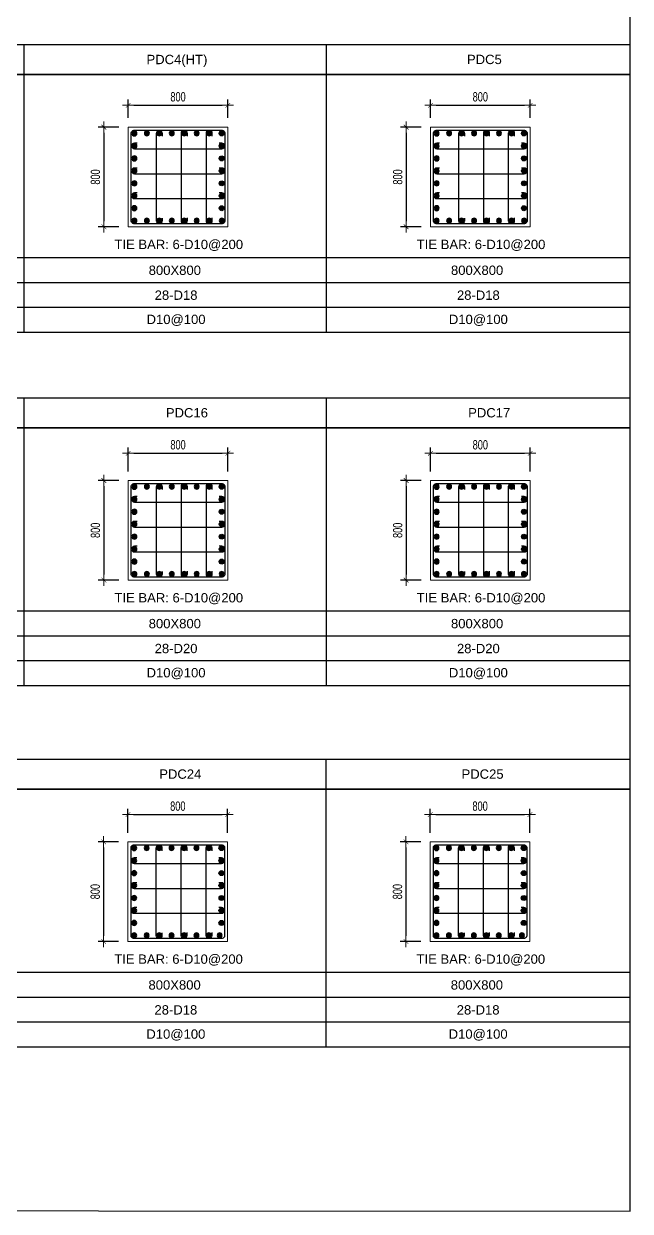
# Model space of a CAD drawing. Header units: millimetres. Extents: x 458085 to 481415, y 87765 to 165974.
# Drawn here: x 474556 to 479423, y 149341 to 158876 of the extents above; entities that cross this region are included whole.
import ezdxf
from ezdxf.enums import TextEntityAlignment as Align

# ---------------------------------------------------------------- set-up
doc = ezdxf.new("R2010")
doc.units = ezdxf.units.MM
doc.linetypes.add('CENTER2', pattern=[1.125, 0.75, -0.125, 0.125, -0.125])
doc.layers.get('Defpoints').update_dxf_attribs({"color": 151, "lineweight": 9})
for name, color, linetype in [('2', 2, 'Continuous'), ('A-ANNO-LEAD', 4, 'Continuous'), ('CEN', 1, 'CENTER2'), ('STL', 3, 'Continuous'), ('TIT1', 3, 'Continuous')]:
    doc.layers.add(name, color=color, linetype=linetype)
doc.layers.add('NDC_S_CONTINUOUS', color=3, linetype='Continuous', lineweight=20)
doc.layers.add('NDC_S_DIM', color=1, linetype='Continuous', lineweight=15)
doc.styles.add('NDC_ARIAL', font='arial.ttf', dxfattribs={"width": 0.85})
doc.styles.add('NDC_DIM', font='', dxfattribs={"width": 0.75})
doc.styles.get('NDC_DIM').set_extended_font_data('Dotum')
doc.dimstyles.new('NDC_dim_30', dxfattribs={"dimscale": 30, "dimtxt": 2.5, "dimasz": 1.5, "dimexe": 1.5, "dimexo": 2.5, "dimgap": 1, "dimtad": 1, "dimdec": 0, "dimzin": 0, "dimdsep": 46, "dimtxsty": 'NDC_DIM', "dimblk": 'DIMMARK', "dimcen": 0.09, "dimdle": 1.2, "dimclrd": 1, "dimclre": 1, "dimclrt": 3, "dimadec": 0, "dimazin": 0, "dimtfac": 1, "dimtdec": 0, "dimtix": 1, "dimtofl": 0, "dimtmove": 0, "dimatfit": 3, "dimfxl": 8, "dimfxlon": 1, "dimtolj": 1, "dimtzin": 0, "dimarcsym": 0})

# ---------------------------------------------------------------- blocks, each defined once
blk = doc.blocks.new('8')
at = {"layer": '2'}
blk.add_hatch(color=256, dxfattribs=at).paths.add_polyline_path([(20, 0, 0.386127), (1.9, 19.9), (-1.9, 19.9, 0.386127), (-20, 0, 1)])
blk.add_circle((0, 0), 20, dxfattribs=at)
blk = doc.blocks.new('5')
at = {"layer": 'CEN', "rotation": 180}
blk.add_blockref('8', (0, 0), dxfattribs=at)
blk = doc.blocks.new('DIMMARK')
at = {"layer": 'NDC_S_DIM', "color": 1}
blk.add_line((-1.5, 0), (1, 0), dxfattribs=at)
at = {"layer": 'NDC_S_DIM', "color": 2, "const_width": 0.1}
blk.add_lwpolyline([(-0.42, -0.42), (0.42, 0.42)], dxfattribs=at)
blk = doc.blocks.new('*D30')
at = {"layer": 'Defpoints', "color": 0, "ltscale": 40, "transparency": 16777216}
for p in [(475393.8, 158045.9), (475198.5, 157245.9), (475393.8, 157245.9)]:
    blk.add_point(p, dxfattribs=at)
at = {"layer": 'NDC_S_DIM', "color": 1, "lineweight": -2, "ltscale": 40, "transparency": 16777216}
for p, q in [((475318.8, 158045.9), (475153.5, 158045.9)), ((475198.5, 158000.9), (475198.5, 157290.9)), ((475318.8, 157245.9), (475153.5, 157245.9))]:
    blk.add_line(p, q, dxfattribs=at)
at = {"layer": 'NDC_S_DIM', "color": 1, "lineweight": -2, "ltscale": 40, "transparency": 16777216, "xscale": 45, "yscale": 45, "zscale": 45}
for p, rotation in [((475198.5, 158045.9), 90), ((475198.5, 157245.9), 270)]:
    blk.add_blockref('DIMMARK', p, dxfattribs=dict(at, rotation=rotation))
at = {"layer": 'NDC_S_DIM', "color": 3, "ltscale": 40, "transparency": 16777216, "insert": (475130.9, 157645.9), "char_height": 75, "attachment_point": 5, "rotation": 90, "style": 'NDC_DIM'}
blk.add_mtext('\\A1;800', dxfattribs=at)
blk = doc.blocks.new('*D27')
at = {"layer": 'Defpoints', "color": 0, "ltscale": 40, "transparency": 16777216}
for p in [(477819.9, 158045.9), (477624.6, 157245.9), (477819.9, 157245.9)]:
    blk.add_point(p, dxfattribs=at)
at = {"layer": 'NDC_S_DIM', "color": 1, "lineweight": -2, "ltscale": 40, "transparency": 16777216}
for p, q in [((477744.9, 158045.9), (477579.6, 158045.9)), ((477624.6, 158000.9), (477624.6, 157290.9)), ((477744.9, 157245.9), (477579.6, 157245.9))]:
    blk.add_line(p, q, dxfattribs=at)
at = {"layer": 'NDC_S_DIM', "color": 1, "lineweight": -2, "ltscale": 40, "transparency": 16777216, "xscale": 45, "yscale": 45, "zscale": 45}
for p, rotation in [((477624.6, 158045.9), 90), ((477624.6, 157245.9), 270)]:
    blk.add_blockref('DIMMARK', p, dxfattribs=dict(at, rotation=rotation))
at = {"layer": 'NDC_S_DIM', "color": 3, "ltscale": 40, "transparency": 16777216, "insert": (477557, 157645.9), "char_height": 75, "attachment_point": 5, "rotation": 90, "style": 'NDC_DIM'}
blk.add_mtext('\\A1;800', dxfattribs=at)
blk = doc.blocks.new('*D31')
at = {"layer": 'Defpoints', "color": 0, "ltscale": 40, "transparency": 16777216}
for p in [(476193.8, 155427.5), (475393.8, 155206.1), (476193.8, 155206.1)]:
    blk.add_point(p, dxfattribs=at)
at = {"layer": 'NDC_S_DIM', "color": 1, "lineweight": -2, "ltscale": 40, "transparency": 16777216}
for p, q in [((475393.8, 155281.1), (475393.8, 155472.5)), ((475438.8, 155427.5), (476148.8, 155427.5)), ((476193.8, 155281.1), (476193.8, 155472.5))]:
    blk.add_line(p, q, dxfattribs=at)
at = {"layer": 'NDC_S_DIM', "color": 1, "lineweight": -2, "ltscale": 40, "transparency": 16777216, "xscale": 45, "yscale": 45, "zscale": 45, "rotation": 180}
blk.add_blockref('DIMMARK', (475393.8, 155427.5), dxfattribs=at)
at = {"layer": 'NDC_S_DIM', "color": 1, "lineweight": -2, "ltscale": 40, "transparency": 16777216, "xscale": 45, "yscale": 45, "zscale": 45}
blk.add_blockref('DIMMARK', (476193.8, 155427.5), dxfattribs=at)
at = {"layer": 'NDC_S_DIM', "color": 3, "ltscale": 40, "transparency": 16777216, "insert": (475793.8, 155495.1), "char_height": 75, "attachment_point": 5, "style": 'NDC_DIM'}
blk.add_mtext('\\A1;800', dxfattribs=at)
blk = doc.blocks.new('*D32')
at = {"layer": 'Defpoints', "color": 0, "ltscale": 40, "transparency": 16777216}
for p in [(475393.8, 155208.7), (475198.5, 154408.7), (475393.8, 154408.7)]:
    blk.add_point(p, dxfattribs=at)
at = {"layer": 'NDC_S_DIM', "color": 1, "lineweight": -2, "ltscale": 40, "transparency": 16777216}
for p, q in [((475318.8, 155208.7), (475153.5, 155208.7)), ((475198.5, 155163.7), (475198.5, 154453.7)), ((475318.8, 154408.7), (475153.5, 154408.7))]:
    blk.add_line(p, q, dxfattribs=at)
at = {"layer": 'NDC_S_DIM', "color": 1, "lineweight": -2, "ltscale": 40, "transparency": 16777216, "xscale": 45, "yscale": 45, "zscale": 45}
for p, rotation in [((475198.5, 155208.7), 90), ((475198.5, 154408.7), 270)]:
    blk.add_blockref('DIMMARK', p, dxfattribs=dict(at, rotation=rotation))
at = {"layer": 'NDC_S_DIM', "color": 3, "ltscale": 40, "transparency": 16777216, "insert": (475130.9, 154808.7), "char_height": 75, "attachment_point": 5, "rotation": 90, "style": 'NDC_DIM'}
blk.add_mtext('\\A1;800', dxfattribs=at)
blk = doc.blocks.new('*D33')
at = {"layer": 'Defpoints', "color": 0, "ltscale": 40, "transparency": 16777216}
for p in [(478619.9, 155427.5), (477819.9, 155206.1), (478619.9, 155206.1)]:
    blk.add_point(p, dxfattribs=at)
at = {"layer": 'NDC_S_DIM', "color": 1, "lineweight": -2, "ltscale": 40, "transparency": 16777216}
for p, q in [((477819.9, 155281.1), (477819.9, 155472.5)), ((477864.9, 155427.5), (478574.9, 155427.5)), ((478619.9, 155281.1), (478619.9, 155472.5))]:
    blk.add_line(p, q, dxfattribs=at)
at = {"layer": 'NDC_S_DIM', "color": 1, "lineweight": -2, "ltscale": 40, "transparency": 16777216, "xscale": 45, "yscale": 45, "zscale": 45, "rotation": 180}
blk.add_blockref('DIMMARK', (477819.9, 155427.5), dxfattribs=at)
at = {"layer": 'NDC_S_DIM', "color": 1, "lineweight": -2, "ltscale": 40, "transparency": 16777216, "xscale": 45, "yscale": 45, "zscale": 45}
blk.add_blockref('DIMMARK', (478619.9, 155427.5), dxfattribs=at)
at = {"layer": 'NDC_S_DIM', "color": 3, "ltscale": 40, "transparency": 16777216, "insert": (478219.9, 155495.1), "char_height": 75, "attachment_point": 5, "style": 'NDC_DIM'}
blk.add_mtext('\\A1;800', dxfattribs=at)
blk = doc.blocks.new('*D34')
at = {"layer": 'Defpoints', "color": 0, "ltscale": 40, "transparency": 16777216}
for p in [(477819.9, 155208.7), (477624.6, 154408.7), (477819.9, 154408.7)]:
    blk.add_point(p, dxfattribs=at)
at = {"layer": 'NDC_S_DIM', "color": 1, "lineweight": -2, "ltscale": 40, "transparency": 16777216}
for p, q in [((477744.9, 155208.7), (477579.6, 155208.7)), ((477624.6, 155163.7), (477624.6, 154453.7)), ((477744.9, 154408.7), (477579.6, 154408.7))]:
    blk.add_line(p, q, dxfattribs=at)
at = {"layer": 'NDC_S_DIM', "color": 1, "lineweight": -2, "ltscale": 40, "transparency": 16777216, "xscale": 45, "yscale": 45, "zscale": 45}
for p, rotation in [((477624.6, 155208.7), 90), ((477624.6, 154408.7), 270)]:
    blk.add_blockref('DIMMARK', p, dxfattribs=dict(at, rotation=rotation))
at = {"layer": 'NDC_S_DIM', "color": 3, "ltscale": 40, "transparency": 16777216, "insert": (477557, 154808.7), "char_height": 75, "attachment_point": 5, "rotation": 90, "style": 'NDC_DIM'}
blk.add_mtext('\\A1;800', dxfattribs=at)
blk = doc.blocks.new('*D57')
at = {"layer": 'Defpoints', "color": 0, "ltscale": 40, "transparency": 16777216}
for p in [(476192.1, 152526), (475392.1, 152304.6), (476192.1, 152304.6)]:
    blk.add_point(p, dxfattribs=at)
at = {"layer": 'NDC_S_DIM', "color": 1, "lineweight": -2, "ltscale": 40, "transparency": 16777216}
for p, q in [((475392.1, 152379.6), (475392.1, 152571)), ((476192.1, 152379.6), (476192.1, 152571)), ((475437.1, 152526), (476147.1, 152526))]:
    blk.add_line(p, q, dxfattribs=at)
at = {"layer": 'NDC_S_DIM', "color": 1, "lineweight": -2, "ltscale": 40, "transparency": 16777216, "xscale": 45, "yscale": 45, "zscale": 45, "rotation": 180}
blk.add_blockref('DIMMARK', (475392.1, 152526), dxfattribs=at)
at = {"layer": 'NDC_S_DIM', "color": 1, "lineweight": -2, "ltscale": 40, "transparency": 16777216, "xscale": 45, "yscale": 45, "zscale": 45}
blk.add_blockref('DIMMARK', (476192.1, 152526), dxfattribs=at)
at = {"layer": 'NDC_S_DIM', "color": 3, "ltscale": 40, "transparency": 16777216, "insert": (475792.1, 152593.5), "char_height": 75, "attachment_point": 5, "style": 'NDC_DIM'}
blk.add_mtext('\\A1;800', dxfattribs=at)
blk = doc.blocks.new('*D58')
at = {"layer": 'Defpoints', "color": 0, "ltscale": 40, "transparency": 16777216}
for p in [(475392.1, 152307.2), (475196.7, 151507.2), (475392.1, 151507.2)]:
    blk.add_point(p, dxfattribs=at)
at = {"layer": 'NDC_S_DIM', "color": 1, "lineweight": -2, "ltscale": 40, "transparency": 16777216}
for p, q in [((475317.1, 152307.2), (475151.7, 152307.2)), ((475196.7, 152262.2), (475196.7, 151552.2)), ((475317.1, 151507.2), (475151.7, 151507.2))]:
    blk.add_line(p, q, dxfattribs=at)
at = {"layer": 'NDC_S_DIM', "color": 1, "lineweight": -2, "ltscale": 40, "transparency": 16777216, "xscale": 45, "yscale": 45, "zscale": 45}
for p, rotation in [((475196.7, 152307.2), 90), ((475196.7, 151507.2), 270)]:
    blk.add_blockref('DIMMARK', p, dxfattribs=dict(at, rotation=rotation))
at = {"layer": 'NDC_S_DIM', "color": 3, "ltscale": 40, "transparency": 16777216, "insert": (475129.2, 151907.2), "char_height": 75, "attachment_point": 5, "rotation": 90, "style": 'NDC_DIM'}
blk.add_mtext('\\A1;800', dxfattribs=at)
blk = doc.blocks.new('*D47')
at = {"layer": 'Defpoints', "color": 0, "ltscale": 40, "transparency": 16777216}
for p in [(478618.2, 152526), (477818.2, 152304.6), (478618.2, 152304.6)]:
    blk.add_point(p, dxfattribs=at)
at = {"layer": 'NDC_S_DIM', "color": 1, "lineweight": -2, "ltscale": 40, "transparency": 16777216}
for p, q in [((477818.2, 152379.6), (477818.2, 152571)), ((478618.2, 152379.6), (478618.2, 152571)), ((477863.2, 152526), (478573.2, 152526))]:
    blk.add_line(p, q, dxfattribs=at)
at = {"layer": 'NDC_S_DIM', "color": 1, "lineweight": -2, "ltscale": 40, "transparency": 16777216, "xscale": 45, "yscale": 45, "zscale": 45, "rotation": 180}
blk.add_blockref('DIMMARK', (477818.2, 152526), dxfattribs=at)
at = {"layer": 'NDC_S_DIM', "color": 1, "lineweight": -2, "ltscale": 40, "transparency": 16777216, "xscale": 45, "yscale": 45, "zscale": 45}
blk.add_blockref('DIMMARK', (478618.2, 152526), dxfattribs=at)
at = {"layer": 'NDC_S_DIM', "color": 3, "ltscale": 40, "transparency": 16777216, "insert": (478218.2, 152593.5), "char_height": 75, "attachment_point": 5, "style": 'NDC_DIM'}
blk.add_mtext('\\A1;800', dxfattribs=at)
blk = doc.blocks.new('*D48')
at = {"layer": 'Defpoints', "color": 0, "ltscale": 40, "transparency": 16777216}
for p in [(477818.2, 152307.2), (477622.8, 151507.2), (477818.2, 151507.2)]:
    blk.add_point(p, dxfattribs=at)
at = {"layer": 'NDC_S_DIM', "color": 1, "lineweight": -2, "ltscale": 40, "transparency": 16777216}
for p, q in [((477743.2, 152307.2), (477577.8, 152307.2)), ((477622.8, 152262.2), (477622.8, 151552.2)), ((477743.2, 151507.2), (477577.8, 151507.2))]:
    blk.add_line(p, q, dxfattribs=at)
at = {"layer": 'NDC_S_DIM', "color": 1, "lineweight": -2, "ltscale": 40, "transparency": 16777216, "xscale": 45, "yscale": 45, "zscale": 45}
for p, rotation in [((477622.8, 152307.2), 90), ((477622.8, 151507.2), 270)]:
    blk.add_blockref('DIMMARK', p, dxfattribs=dict(at, rotation=rotation))
at = {"layer": 'NDC_S_DIM', "color": 3, "ltscale": 40, "transparency": 16777216, "insert": (477555.3, 151907.2), "char_height": 75, "attachment_point": 5, "rotation": 90, "style": 'NDC_DIM'}
blk.add_mtext('\\A1;800', dxfattribs=at)
blk = doc.blocks.new('*D319')
at = {"layer": 'Defpoints', "color": 0, "ltscale": 40, "transparency": 16777216}
for p in [(476193.8, 158221.7), (475393.8, 158045.9), (476193.8, 158045.9)]:
    blk.add_point(p, dxfattribs=at)
at = {"layer": 'NDC_S_DIM', "color": 1, "lineweight": -2, "ltscale": 40, "transparency": 16777216}
for p, q in [((475393.8, 158120.9), (475393.8, 158266.7)), ((475438.8, 158221.7), (476148.8, 158221.7)), ((476193.8, 158120.9), (476193.8, 158266.7))]:
    blk.add_line(p, q, dxfattribs=at)
at = {"layer": 'NDC_S_DIM', "color": 1, "lineweight": -2, "ltscale": 40, "transparency": 16777216, "xscale": 45, "yscale": 45, "zscale": 45, "rotation": 180}
blk.add_blockref('DIMMARK', (475393.8, 158221.7), dxfattribs=at)
at = {"layer": 'NDC_S_DIM', "color": 1, "lineweight": -2, "ltscale": 40, "transparency": 16777216, "xscale": 45, "yscale": 45, "zscale": 45}
blk.add_blockref('DIMMARK', (476193.8, 158221.7), dxfattribs=at)
at = {"layer": 'NDC_S_DIM', "color": 3, "ltscale": 40, "transparency": 16777216, "insert": (475793.8, 158289.2), "char_height": 75, "attachment_point": 5, "style": 'NDC_DIM'}
blk.add_mtext('\\A1;800', dxfattribs=at)
blk = doc.blocks.new('*D320')
at = {"layer": 'Defpoints', "color": 0, "ltscale": 40, "transparency": 16777216}
for p in [(478619.9, 158221.7), (477819.9, 158045.9), (478619.9, 158045.9)]:
    blk.add_point(p, dxfattribs=at)
at = {"layer": 'NDC_S_DIM', "color": 1, "lineweight": -2, "ltscale": 40, "transparency": 16777216}
for p, q in [((477819.9, 158120.9), (477819.9, 158266.7)), ((477864.9, 158221.7), (478574.9, 158221.7)), ((478619.9, 158120.9), (478619.9, 158266.7))]:
    blk.add_line(p, q, dxfattribs=at)
at = {"layer": 'NDC_S_DIM', "color": 1, "lineweight": -2, "ltscale": 40, "transparency": 16777216, "xscale": 45, "yscale": 45, "zscale": 45, "rotation": 180}
blk.add_blockref('DIMMARK', (477819.9, 158221.7), dxfattribs=at)
at = {"layer": 'NDC_S_DIM', "color": 1, "lineweight": -2, "ltscale": 40, "transparency": 16777216, "xscale": 45, "yscale": 45, "zscale": 45}
blk.add_blockref('DIMMARK', (478619.9, 158221.7), dxfattribs=at)
at = {"layer": 'NDC_S_DIM', "color": 3, "ltscale": 40, "transparency": 16777216, "insert": (478219.9, 158289.2), "char_height": 75, "attachment_point": 5, "style": 'NDC_DIM'}
blk.add_mtext('\\A1;800', dxfattribs=at)

msp = doc.modelspace()

# ---------------------------------------------------------------- linework, layer by layer
at = {"layer": '2', "lineweight": -2, "ltscale": 1000, "elevation": 0}
for points in [[(476168.8, 158000.9), (476168.8, 157290.9, -0.414214), (476148.8, 157270.9), (475438.8, 157270.9, -0.414214), (475418.8, 157290.9), (475418.8, 158000.9, -0.414214), (475438.8, 158020.9), (476148.8, 158020.9, -0.414214)], [(478594.9, 158000.9), (478594.9, 157290.9, -0.414214), (478574.9, 157270.9), (477864.9, 157270.9, -0.414214), (477844.9, 157290.9), (477844.9, 158000.9, -0.414214), (477864.9, 158020.9), (478574.9, 158020.9, -0.414214)], [(476168.8, 155163.7), (476168.8, 154453.7, -0.414214), (476148.8, 154433.7), (475438.8, 154433.7, -0.414214), (475418.8, 154453.7), (475418.8, 155163.7, -0.414214), (475438.8, 155183.7), (476148.8, 155183.7, -0.414214)], [(478594.9, 155163.7), (478594.9, 154453.7, -0.414214), (478574.9, 154433.7), (477864.9, 154433.7, -0.414214), (477844.9, 154453.7), (477844.9, 155163.7, -0.414214), (477864.9, 155183.7), (478574.9, 155183.7, -0.414214)], [(478593.2, 152262.2), (478593.2, 151552.2, -0.414214), (478573.2, 151532.2), (477863.2, 151532.2, -0.414214), (477843.2, 151552.2), (477843.2, 152262.2, -0.414214), (477863.2, 152282.2), (478573.2, 152282.2, -0.414214)]]:
    msp.add_lwpolyline(points, format="xyb", close=True, dxfattribs=at)
at = {"layer": '2', "elevation": 0}
for points in [[(475666.1, 157315.5), (475666.1, 157293.4, -1), (475621.1, 157293.4), (475621.1, 157995.4, -1), (475666.1, 157995.4), (475666.1, 157973.3)], [(475866.1, 157317), (475866.1, 157294.9, -1), (475821.1, 157294.9), (475821.1, 157996.9, -1), (475866.1, 157996.9), (475866.1, 157974.7)], [(476066.1, 157317), (476066.1, 157294.9, -1), (476021.1, 157294.9), (476021.1, 157996.9, -1), (476066.1, 157996.9), (476066.1, 157974.7)], [(478092.2, 157315.5), (478092.2, 157293.4, -1), (478047.2, 157293.4), (478047.2, 157995.4, -1), (478092.2, 157995.4), (478092.2, 157973.3)], [(478292.2, 157317), (478292.2, 157294.9, -1), (478247.2, 157294.9), (478247.2, 157996.9, -1), (478292.2, 157996.9), (478292.2, 157974.7)], [(478492.2, 157317), (478492.2, 157294.9, -1), (478447.2, 157294.9), (478447.2, 157996.9, -1), (478492.2, 157996.9), (478492.2, 157974.7)], [(475465.7, 157917.4), (475443.6, 157917.4, 1), (475443.6, 157872.4), (476145.6, 157872.4, 1), (476145.6, 157917.4), (476123.5, 157917.4)], [(477891.8, 157917.4), (477869.7, 157917.4, 1), (477869.7, 157872.4), (478571.7, 157872.4, 1), (478571.7, 157917.4), (478549.6, 157917.4)], [(475465.7, 157717.4), (475443.6, 157717.4, 1), (475443.6, 157672.4), (476145.6, 157672.4, 1), (476145.6, 157717.4), (476123.5, 157717.4)], [(477891.8, 157717.4), (477869.7, 157717.4, 1), (477869.7, 157672.4), (478571.7, 157672.4, 1), (478571.7, 157717.4), (478549.6, 157717.4)], [(475465.7, 157517.4), (475443.6, 157517.4, 1), (475443.6, 157472.4), (476145.6, 157472.4, 1), (476145.6, 157517.4), (476123.5, 157517.4)], [(477891.8, 157517.4), (477869.7, 157517.4, 1), (477869.7, 157472.4), (478571.7, 157472.4, 1), (478571.7, 157517.4), (478549.6, 157517.4)], [(475666.1, 154478.3), (475666.1, 154456.2, -1), (475621.1, 154456.2), (475621.1, 155158.2, -1), (475666.1, 155158.2), (475666.1, 155136.1)], [(475866.1, 154479.8), (475866.1, 154457.7, -1), (475821.1, 154457.7), (475821.1, 155159.7, -1), (475866.1, 155159.7), (475866.1, 155137.5)], [(476066.1, 154479.8), (476066.1, 154457.7, -1), (476021.1, 154457.7), (476021.1, 155159.7, -1), (476066.1, 155159.7), (476066.1, 155137.5)], [(478092.2, 154478.3), (478092.2, 154456.2, -1), (478047.2, 154456.2), (478047.2, 155158.2, -1), (478092.2, 155158.2), (478092.2, 155136.1)], [(478292.2, 154479.8), (478292.2, 154457.7, -1), (478247.2, 154457.7), (478247.2, 155159.7, -1), (478292.2, 155159.7), (478292.2, 155137.5)], [(478492.2, 154479.8), (478492.2, 154457.7, -1), (478447.2, 154457.7), (478447.2, 155159.7, -1), (478492.2, 155159.7), (478492.2, 155137.5)], [(475465.7, 155080.2), (475443.6, 155080.2, 1), (475443.6, 155035.2), (476145.6, 155035.2, 1), (476145.6, 155080.2), (476123.5, 155080.2)], [(477891.8, 155080.2), (477869.7, 155080.2, 1), (477869.7, 155035.2), (478571.7, 155035.2, 1), (478571.7, 155080.2), (478549.6, 155080.2)], [(475465.7, 154880.2), (475443.6, 154880.2, 1), (475443.6, 154835.2), (476145.6, 154835.2, 1), (476145.6, 154880.2), (476123.5, 154880.2)], [(477891.8, 154880.2), (477869.7, 154880.2, 1), (477869.7, 154835.2), (478571.7, 154835.2, 1), (478571.7, 154880.2), (478549.6, 154880.2)], [(475465.7, 154680.2), (475443.6, 154680.2, 1), (475443.6, 154635.2), (476145.6, 154635.2, 1), (476145.6, 154680.2), (476123.5, 154680.2)], [(477891.8, 154680.2), (477869.7, 154680.2, 1), (477869.7, 154635.2), (478571.7, 154635.2, 1), (478571.7, 154680.2), (478549.6, 154680.2)], [(478090.5, 151576.8), (478090.5, 151554.6, -1), (478045.5, 151554.6), (478045.5, 152256.7, -1), (478090.5, 152256.7), (478090.5, 152234.5)], [(478290.5, 151578.3), (478290.5, 151556.1, -1), (478245.5, 151556.1), (478245.5, 152258.1, -1), (478290.5, 152258.1), (478290.5, 152236)], [(478490.5, 151578.3), (478490.5, 151556.1, -1), (478445.5, 151556.1), (478445.5, 152258.1, -1), (478490.5, 152258.1), (478490.5, 152236)], [(477890.1, 152178.7), (477868, 152178.7, 1), (477868, 152133.7), (478570, 152133.7, 1), (478570, 152178.7), (478547.9, 152178.7)], [(477890.1, 151978.7), (477868, 151978.7, 1), (477868, 151933.7), (478570, 151933.7, 1), (478570, 151978.7), (478547.9, 151978.7)], [(477890.1, 151778.7), (477868, 151778.7, 1), (477868, 151733.7), (478570, 151733.7, 1), (478570, 151778.7), (478547.9, 151778.7)]]:
    msp.add_lwpolyline(points, format="xyb", dxfattribs=at)
at = {"layer": '2', "lineweight": -2, "ltscale": 1000}
msp.add_lwpolyline([(476167.1, 152262.2), (476167.1, 151552.2, -0.414214), (476147.1, 151532.2), (475437.1, 151532.2, -0.414214), (475417.1, 151552.2), (475417.1, 152262.2, -0.414214), (475437.1, 152282.2), (476147.1, 152282.2, -0.414214)], format="xyb", close=True, dxfattribs=at)
at = {"layer": '2'}
for points in [[(475664.4, 151576.8), (475664.4, 151554.6, -1), (475619.4, 151554.6), (475619.4, 152256.7, -1), (475664.4, 152256.7), (475664.4, 152234.5)], [(475864.4, 151578.3), (475864.4, 151556.1, -1), (475819.4, 151556.1), (475819.4, 152258.1, -1), (475864.4, 152258.1), (475864.4, 152236)], [(476064.4, 151578.3), (476064.4, 151556.1, -1), (476019.4, 151556.1), (476019.4, 152258.1, -1), (476064.4, 152258.1), (476064.4, 152236)], [(475464, 152178.7), (475441.9, 152178.7, 1), (475441.9, 152133.7), (476143.9, 152133.7, 1), (476143.9, 152178.7), (476121.8, 152178.7)], [(475464, 151978.7), (475441.9, 151978.7, 1), (475441.9, 151933.7), (476143.9, 151933.7, 1), (476143.9, 151978.7), (476121.8, 151978.7)], [(475464, 151778.7), (475441.9, 151778.7, 1), (475441.9, 151733.7), (476143.9, 151733.7, 1), (476143.9, 151778.7), (476121.8, 151778.7)]]:
    msp.add_lwpolyline(points, format="xyb", dxfattribs=at)
at = {"layer": 'A-ANNO-LEAD'}
msp.add_lwpolyline([(458087.5, 149354.1), (479422.5, 149341), (479422.5, 165961), (458087.5, 165974.1)], close=True, dxfattribs=at)
at = {"layer": 'NDC_S_CONTINUOUS', "ltscale": 70, "elevation": 0}
for points in [[(476193.8, 158045.9), (476193.8, 157245.9), (475393.8, 157245.9), (475393.8, 158045.9), (476193.8, 158045.9)], [(478619.9, 158045.9), (478619.9, 157245.9), (477819.9, 157245.9), (477819.9, 158045.9), (478619.9, 158045.9)], [(476193.8, 155208.7), (476193.8, 154408.7), (475393.8, 154408.7), (475393.8, 155208.7), (476193.8, 155208.7)], [(478619.9, 155208.7), (478619.9, 154408.7), (477819.9, 154408.7), (477819.9, 155208.7), (478619.9, 155208.7)], [(478618.2, 152307.2), (478618.2, 151507.2), (477818.2, 151507.2), (477818.2, 152307.2), (478618.2, 152307.2)]]:
    msp.add_lwpolyline(points, dxfattribs=at)
at = {"layer": 'NDC_S_CONTINUOUS', "ltscale": 70}
msp.add_lwpolyline([(476192.1, 152307.2), (476192.1, 151507.2), (475392.1, 151507.2), (475392.1, 152307.2), (476192.1, 152307.2)], dxfattribs=at)
at = {"layer": 'TIT1', "color": 2}
for p, q in [((458715.9, 158709.9), (479422.5, 158709.9)), ((458715.9, 155872.7), (479423.2, 155872.7)), ((458714.2, 152971.2), (479422.5, 152971.2))]:
    msp.add_line(p, q, dxfattribs=at)
at = {"layer": 'TIT1'}
for p, q in [((474556.4, 158709.9), (474556.4, 156397.1)), ((476982.5, 158709.9), (476982.5, 156397.1)), ((458715.9, 158469.9), (479422.5, 158469.9)), ((479420.8, 158469.9), (458715.9, 158469.9)), ((479422.5, 156397.1), (458715.9, 156397.1)), ((474556.4, 155872.7), (474556.4, 153559.9)), ((476982.5, 155872.7), (476982.5, 153559.9)), ((458715.9, 155632.7), (479423.2, 155632.7)), ((479421.4, 155632.7), (458715.9, 155632.7)), ((479422.5, 153559.9), (458715.9, 153559.9)), ((476980.8, 152971.2), (476980.8, 150658.3)), ((458714.2, 152731.2), (479422.5, 152731.2)), ((479420.8, 152731.2), (458714.2, 152731.2)), ((479420.8, 150658.3), (458714.2, 150658.3))]:
    msp.add_line(p, q, dxfattribs=at)
at = {"layer": 'TIT1', "color": 8}
for p, q in [((479423, 156997.1), (458715.9, 156997.1)), ((479423, 156797.1), (458715.9, 156797.1)), ((479423, 156597.1), (458715.9, 156597.1)), ((479423, 156397.1), (459145.1, 156397.1)), ((479423, 154159.9), (458715.9, 154159.9)), ((479423, 153959.9), (458715.9, 153959.9)), ((479423, 153759.9), (458715.9, 153759.9)), ((479423, 153559.9), (459145.1, 153559.9)), ((479421.3, 151258.3), (458714.2, 151258.3)), ((479421.3, 151058.3), (458714.2, 151058.3)), ((479421.3, 150858.3), (458714.2, 150858.3)), ((479421.3, 150658.3), (459143.4, 150658.3))]:
    msp.add_line(p, q, dxfattribs=at)

# ---------------------------------------------------------------- block references
at = {"layer": 'STL', "xscale": -1}
for p in [(475443.6, 157995.9), (477869.7, 157995.9), (475443.6, 157894.9), (477869.7, 157894.9), (475443.6, 157794.9), (477869.7, 157794.9), (475443.6, 157694.9), (477869.7, 157694.9), (475443.6, 157594.9), (477869.7, 157594.9), (475443.6, 157494.9), (477869.7, 157494.9), (475443.6, 157394.9), (477869.7, 157394.9), (475443.6, 157294.9), (477869.7, 157294.9), (475443.6, 155158.7), (477869.7, 155158.7), (475443.6, 155057.7), (477869.7, 155057.7), (475443.6, 154957.7), (477869.7, 154957.7), (475443.6, 154857.7), (477869.7, 154857.7), (475443.6, 154757.7), (477869.7, 154757.7), (475443.6, 154657.7), (477869.7, 154657.7), (475443.6, 154557.7), (477869.7, 154557.7), (475443.6, 154457.7), (477869.7, 154457.7), (475441.9, 152257.2), (477868, 152257.2), (475441.9, 152156.2), (477868, 152156.2), (475441.9, 152056.2), (477868, 152056.2), (475441.9, 151956.2), (477868, 151956.2), (475441.9, 151856.2), (477868, 151856.2), (475441.9, 151756.2), (477868, 151756.2), (475441.9, 151656.2), (477868, 151656.2), (475441.9, 151556.2), (477868, 151556.2)]:
    msp.add_blockref('5', p, dxfattribs=at)
at = {"layer": 'STL', "xscale": -1, "rotation": 270}
for p in [(475543.6, 157996.9), (475643.6, 157996.9), (475743.6, 157996.9), (475843.6, 157996.9), (475943.6, 157996.9), (476043.6, 157996.9), (477969.7, 157996.9), (478069.7, 157996.9), (478169.7, 157996.9), (478269.7, 157996.9), (478369.7, 157996.9), (478469.7, 157996.9), (475443.6, 157294.9), (475543.6, 157294.9), (475643.6, 157294.9), (475743.6, 157294.9), (475843.6, 157294.9), (475943.6, 157294.9), (476043.6, 157294.9), (476144.9, 157294.9), (477869.7, 157294.9), (477969.7, 157294.9), (478069.7, 157294.9), (478169.7, 157294.9), (478269.7, 157294.9), (478369.7, 157294.9), (478469.7, 157294.9), (478571, 157294.9), (475543.6, 155159.7), (475643.6, 155159.7), (475743.6, 155159.7), (475843.6, 155159.7), (475943.6, 155159.7), (476043.6, 155159.7), (477969.7, 155159.7), (478069.7, 155159.7), (478169.7, 155159.7), (478269.7, 155159.7), (478369.7, 155159.7), (478469.7, 155159.7), (475443.6, 154457.7), (475543.6, 154457.7), (475643.6, 154457.7), (475743.6, 154457.7), (475843.6, 154457.7), (475943.6, 154457.7), (476043.6, 154457.7), (476143.9, 154457.7), (477869.7, 154457.7), (477969.7, 154457.7), (478069.7, 154457.7), (478169.7, 154457.7), (478269.7, 154457.7), (478369.7, 154457.7), (478469.7, 154457.7), (478570, 154457.7), (475541.9, 152258.1), (475641.9, 152258.1), (475741.9, 152258.1), (475841.9, 152258.1), (475941.9, 152258.1), (476041.9, 152258.1), (477968, 152258.1), (478068, 152258.1), (478168, 152258.1), (478268, 152258.1), (478368, 152258.1), (478468, 152258.1), (475441.9, 151556.2), (475541.9, 151556.2), (475641.9, 151556.2), (475741.9, 151556.2), (475841.9, 151556.2), (475941.9, 151556.2), (476041.9, 151556.2), (476127.8, 151556.2), (477868, 151556.2), (477968, 151556.2), (478068, 151556.2), (478168, 151556.2), (478268, 151556.2), (478368, 151556.2), (478468, 151556.2), (478553.9, 151556.2)]:
    msp.add_blockref('5', p, dxfattribs=at)
at = {"layer": 'STL'}
for p in [(476144.1, 157995.9), (478570.2, 157995.9), (476144.1, 157894.9), (478570.2, 157894.9), (476144.1, 157794.9), (478570.2, 157794.9), (476144.1, 157694.9), (478570.2, 157694.9), (476144.1, 157594.9), (478570.2, 157594.9), (476144.1, 157494.9), (478570.2, 157494.9), (476144.1, 157394.9), (478570.2, 157394.9), (476144.1, 155158.7), (478570.2, 155158.7), (476144.1, 155057.7), (478570.2, 155057.7), (476144.1, 154957.7), (478570.2, 154957.7), (476144.1, 154857.7), (478570.2, 154857.7), (476144.1, 154757.7), (478570.2, 154757.7), (476144.1, 154657.7), (478570.2, 154657.7), (476144.1, 154557.7), (478570.2, 154557.7), (476142.3, 152257.2), (478568.4, 152257.2), (476142.3, 152156.2), (478568.4, 152156.2), (476142.3, 152056.2), (478568.4, 152056.2), (476142.3, 151956.2), (478568.4, 151956.2), (476142.3, 151856.2), (478568.4, 151856.2), (476142.3, 151756.2), (478568.4, 151756.2), (476142.3, 151656.2), (478568.4, 151656.2)]:
    msp.add_blockref('5', p, dxfattribs=at)

# ---------------------------------------------------------------- texts
at = {"layer": 'TIT1', "color": 2, "style": 'NDC_ARIAL'}
for s, p in [('PDC4(HT)', (475785.2, 158579.9)), ('PDC5', (478252.5, 158589.9)), ('PDC16', (475865.1, 155752.7)), ('PDC17', (478291.2, 155752.7)), ('PDC24', (475811.9, 152851.2)), ('PDC25', (478238, 152851.2))]:
    msp.add_text(s, height=75, dxfattribs=at).set_placement(p, align=Align.MIDDLE)
at = {"layer": 'TIT1', "style": 'NDC_ARIAL'}
for s, p in [('TIE BAR: 6-D10@200', (475799.8, 157098.8)), ('TIE BAR: 6-D10@200', (478225.9, 157098.8)), ('800X800', (475768, 156896.9)), ('800X800', (478194.1, 156896.9)), ('28-D18', (475778, 156696.9)), ('28-D18', (478204.1, 156696.9)), ('D10@100', (475778, 156496.9)), ('D10@100', (478204.1, 156496.9)), ('TIE BAR: 6-D10@200', (475799.8, 154261.6)), ('TIE BAR: 6-D10@200', (478225.9, 154261.6)), ('800X800', (475768, 154059.7)), ('800X800', (478194.1, 154059.7)), ('28-D20', (475778, 153859.7)), ('28-D20', (478204.1, 153859.7)), ('D10@100', (475778, 153659.7)), ('D10@100', (478204.1, 153659.7)), ('TIE BAR: 6-D10@200', (475798, 151360)), ('TIE BAR: 6-D10@200', (478224.1, 151360)), ('800X800', (475766.2, 151158.1)), ('800X800', (478192.3, 151158.1)), ('28-D18', (475776.3, 150958.1)), ('28-D18', (478202.4, 150958.1)), ('D10@100', (475776.3, 150758.1)), ('D10@100', (478202.4, 150758.1))]:
    msp.add_text(s, height=75, dxfattribs=at).set_placement(p, align=Align.MIDDLE)

# ---------------------------------------------------------------- dimensions: what is measured, and where the dimension line sits
at = {"layer": 'NDC_S_DIM', "ltscale": 40}
for base, p1, p2, picture, middle in [((476193.8, 158221.7), (475393.8, 158045.9), (476193.8, 158045.9), '*D319', (475793.8, 158289.2)), ((478619.9, 158221.7), (477819.9, 158045.9), (478619.9, 158045.9), '*D320', (478219.9, 158289.2)), ((476193.8, 155427.5), (475393.8, 155206.1), (476193.8, 155206.1), '*D31', (475793.8, 155495.1)), ((478619.9, 155427.5), (477819.9, 155206.1), (478619.9, 155206.1), '*D33', (478219.9, 155495.1)), ((476192.1, 152526), (475392.1, 152304.6), (476192.1, 152304.6), '*D57', (475792.1, 152593.5)), ((478618.2, 152526), (477818.2, 152304.6), (478618.2, 152304.6), '*D47', (478218.2, 152593.5))]:
    dim = msp.add_linear_dim(base=base, p1=p1, p2=p2, dimstyle='NDC_dim_30', dxfattribs=at)
    dim.commit()
    dim.dimension.update_dxf_attribs({"geometry": picture, "text_midpoint": middle})
for base, p1, p2, picture, middle in [((475198.5, 157245.9), (475393.8, 158045.9), (475393.8, 157245.9), '*D30', (475130.9, 157645.9)), ((477624.6, 157245.9), (477819.9, 158045.9), (477819.9, 157245.9), '*D27', (477557, 157645.9)), ((475198.5, 154408.7), (475393.8, 155208.7), (475393.8, 154408.7), '*D32', (475130.9, 154808.7)), ((477624.6, 154408.7), (477819.9, 155208.7), (477819.9, 154408.7), '*D34', (477557, 154808.7)), ((475196.7, 151507.2), (475392.1, 152307.2), (475392.1, 151507.2), '*D58', (475129.2, 151907.2)), ((477622.8, 151507.2), (477818.2, 152307.2), (477818.2, 151507.2), '*D48', (477555.3, 151907.2))]:
    dim = msp.add_linear_dim(base=base, p1=p1, p2=p2, angle=90, dimstyle='NDC_dim_30', dxfattribs=at)
    dim.commit()
    dim.dimension.update_dxf_attribs({"geometry": picture, "text_midpoint": middle})

doc.saveas('drawing.dxf')
